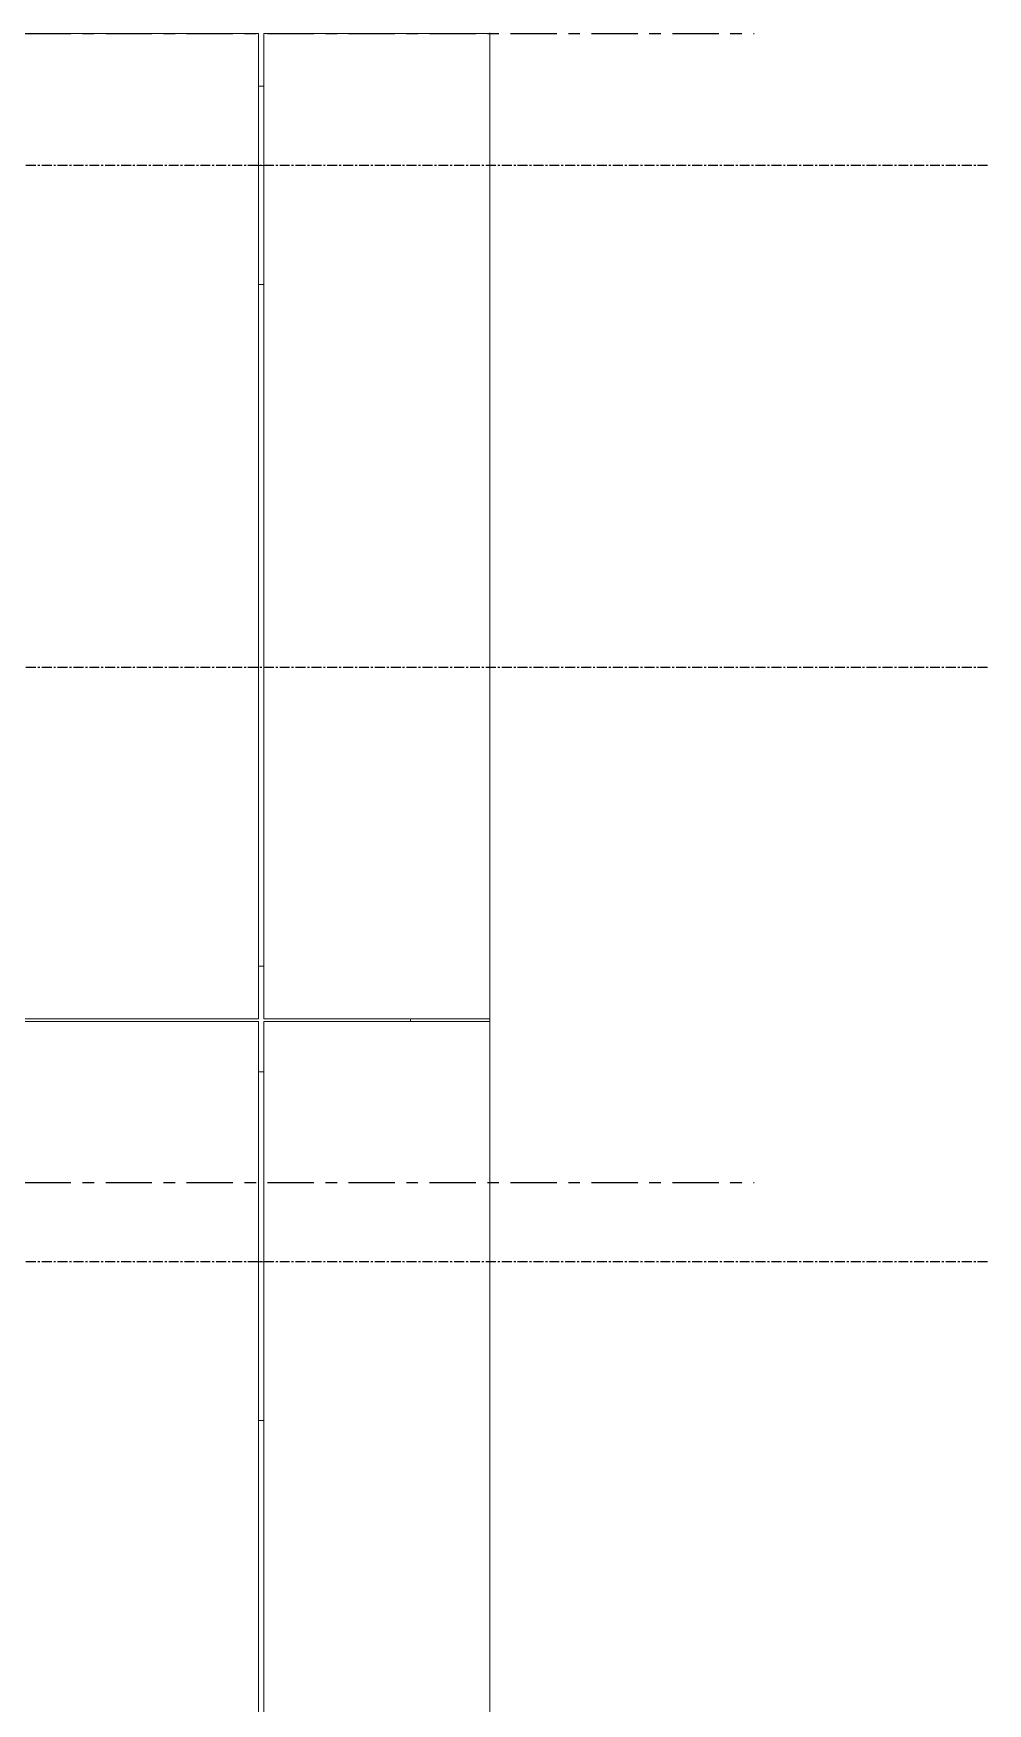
# Model space of a CAD drawing. Header units: millimetres. Extents: x -187664 to 435448, y -313239 to 299894.
# Drawn here: x 388256 to 391865, y 179481 to 185803 of the extents above; entities that cross this region are included whole.
import ezdxf
from ezdxf.enums import TextEntityAlignment as Align

# ---------------------------------------------------------------- set-up
doc = ezdxf.new("R2010")
doc.units = ezdxf.units.MM
for name, pattern in [('CENTER', [2, 1.25, -0.25, 0.25, -0.25]), ('TA_GL_000.70000', [1.925, 0.7, -0.175, 0.175, -0.175, 0.7]), ('XKITLINE00', [0])]:
    doc.linetypes.add(name, pattern=pattern)
for name, color, linetype in [('000 - 0_SYM_DWG_GRIDLINE_MAIN_COLOR_251', 7, 'Continuous'), ('000 - EXISTING_DIM_MAIN_COLOR_251', 7, 'Continuous'), ('000 - GRID', 7, 'CENTER')]:
    doc.layers.add(name, color=color, linetype=linetype)
doc.layers.add('Part', color=7, linetype='Continuous', lineweight=0)
doc.styles.add('RomanS', font='arial.ttf', dxfattribs={"width": 0.8})
doc.styles.add('TA', font='', dxfattribs={"height": 4.5})
doc.styles.get('TA').set_extended_font_data('Cordia New')

# ---------------------------------------------------------------- blocks, each defined once
blk = doc.blocks.new('*A19331873')
at = {"layer": 'Part', "color": 7, "linetype": 'XKITLINE00', "lineweight": 0}
for p, q in [((678.463561, 41.73563), (678.463561, 41.81563)), ((680.863561, 41.73563), (680.863561, 41.81563))]:
    blk.add_line(p, q, dxfattribs=at)
blk = doc.blocks.new('*A20601991')
at = {"layer": 'Part', "color": 7, "linetype": 'XKITLINE00', "lineweight": 0}
for p, q in [((662.023606, 70.05563), (661.903604, 70.05563)), ((661.903604, 70.05563), (661.903604, 67.65563)), ((673.863606, 70.05563), (674.023606, 70.05563)), ((661.903604, 67.65563), (662.023606, 67.65563)), ((673.863606, 67.65563), (674.023606, 67.65563))]:
    blk.add_line(p, q, dxfattribs=at)
blk = doc.blocks.new('*A20631994')
at = {"layer": 'Part', "color": 7, "linetype": 'XKITLINE00', "lineweight": 0}
for p, q in [((673.863606, 67.65563), (674.023606, 67.65563)), ((673.863606, 64.05563), (674.023606, 64.05563))]:
    blk.add_line(p, q, dxfattribs=at)
blk = doc.blocks.new('*A20782009')
at = {"layer": 'Part', "color": 7, "linetype": 'XKITLINE00', "lineweight": 0}
for p, q in [((662.023606, 41.81563), (662.023606, 71.65563)), ((662.023606, 71.65563), (673.863606, 71.65563)), ((673.863606, 71.65563), (673.863606, 41.81563)), ((673.863606, 41.81563), (662.023606, 41.81563))]:
    blk.add_line(p, q, dxfattribs=at)
blk = doc.blocks.new('*A20802011')
at = {"layer": 'Part', "color": 7, "linetype": 'XKITLINE00', "lineweight": 0}
for p, q in [((673.863606, 41.73563), (662.023606, 41.73563)), ((662.023606, 41.73563), (662.023606, 17.81563)), ((673.863606, 41.73563), (673.863606, 17.81563)), ((673.863606, 17.81563), (662.023606, 17.81563))]:
    blk.add_line(p, q, dxfattribs=at)
blk = doc.blocks.new('*A20812012')
at = {"layer": 'Part', "color": 7, "linetype": 'XKITLINE00', "lineweight": 0}
for p, q in [((680.863606, 41.73563), (674.023606, 41.73563)), ((674.023606, 41.73563), (674.023606, 17.81563)), ((680.863606, 41.73563), (680.863606, 17.81563)), ((680.863606, 17.81563), (674.023606, 17.81563))]:
    blk.add_line(p, q, dxfattribs=at)
blk = doc.blocks.new('*A20962027')
at = {"layer": 'Part', "color": 7, "linetype": 'XKITLINE00', "lineweight": 0}
for p, q in [((674.023606, 71.65563), (680.863606, 71.65563)), ((674.023606, 41.81563), (674.023606, 71.65563)), ((680.863606, 71.65563), (680.863606, 41.81563)), ((674.023606, 41.81563), (680.863606, 41.81563))]:
    blk.add_line(p, q, dxfattribs=at)
blk = doc.blocks.new('*A20972028')
at = {"layer": 'Part', "color": 7, "linetype": 'XKITLINE00', "lineweight": 0}
for p, q in [((673.863606, 43.41563), (674.023606, 43.41563)), ((673.863606, 40.21563), (674.023606, 40.21563))]:
    blk.add_line(p, q, dxfattribs=at)
blk = doc.blocks.new('*A20982029')
at = {"layer": 'Part', "color": 7, "linetype": 'XKITLINE00', "lineweight": 0}
for p, q in [((673.863606, 34.45563), (674.023606, 34.45563)), ((673.863606, 29.65563), (674.023606, 29.65563))]:
    blk.add_line(p, q, dxfattribs=at)
blk = doc.blocks.new('W-1-PP19-ST-ENT1-1_20260611-151415_ELEVATION_4_ST')
at = {"layer": '000 - EXISTING_DIM_MAIN_COLOR_251', "color": 7, "linetype": 'CENTER', "ltscale": 30}
for p, q in [((8080.8, 117800), (-6745.8, 117800)), ((8080.8, 115900), (-6745.8, 115900)), ((8080.8, 113650), (-6745.8, 113650))]:
    blk.add_line(p, q, dxfattribs=at)
at = {"color": 7, "lineweight": 0, "xscale": 125, "yscale": 125, "zscale": 125}
for name in ['*A20782009', '*A20962027', '*A20601991', '*A20631994', '*A20972028', '*A20802011', '*A20812012', '*A19331873', '*A20982029']:
    blk.add_blockref(name, (-78909.9, 109343), dxfattribs=at)
at = {"layer": '000 - EXISTING_DIM_MAIN_COLOR_251', "color": 7, "style": 'RomanS'}
for tag, p in [('A', (0, 119772.4)), ('A1', (4058, 119772.4))]:
    blk.add_attdef(tag, text='', height=250, dxfattribs=at).set_placement(p, align=Align.MIDDLE_CENTER)
blk = doc.blocks.new('*U4942')
at = {"layer": '000 - 0_SYM_DWG_GRIDLINE_MAIN_COLOR_251', "color": 7, "linetype": 'ByBlock', "ltscale": 5}
blk.add_line((20, 0), (-200.56, 0), dxfattribs=at)
at = {"layer": '000 - 0_SYM_DWG_GRIDLINE_MAIN_COLOR_251', "color": 7}
blk.add_point((-180.56, 0), dxfattribs=at)
at = {"color": 7, "style": 'TA', "flags": 1}
blk.add_attdef('LOCATION', (6, -6), '', height=4.5, rotation=270, dxfattribs=at)
blk = doc.blocks.new('W-1-PP19-ST-ENT1-1_20260611-151514_ELEVATION_4_DIMS')
at = {"layer": '000 - GRID', "color": 7, "linetype": 'TA_GL_000.70000', "xscale": 50.00000000000004, "yscale": 50.00000000000004, "zscale": 50.00000000000004, "rotation": 180}
for p in [(-2830, 118300), (-2830, 113950)]:
    blk.add_blockref('*U4942', p, dxfattribs=at)

msp = doc.modelspace()

# ---------------------------------------------------------------- block references
at = {"color": 7}
msp.add_blockref('W-1-PP19-ST-ENT1-1_20260611-151415_ELEVATION_4_ST', (383783.906, 67502.983), dxfattribs=at)

# ---------------------------------------------------------------- next in the draw order: block references
msp.add_blockref('W-1-PP19-ST-ENT1-1_20260611-151514_ELEVATION_4_DIMS', (383783.906, 67502.983), dxfattribs=at)

doc.saveas('drawing.dxf')
